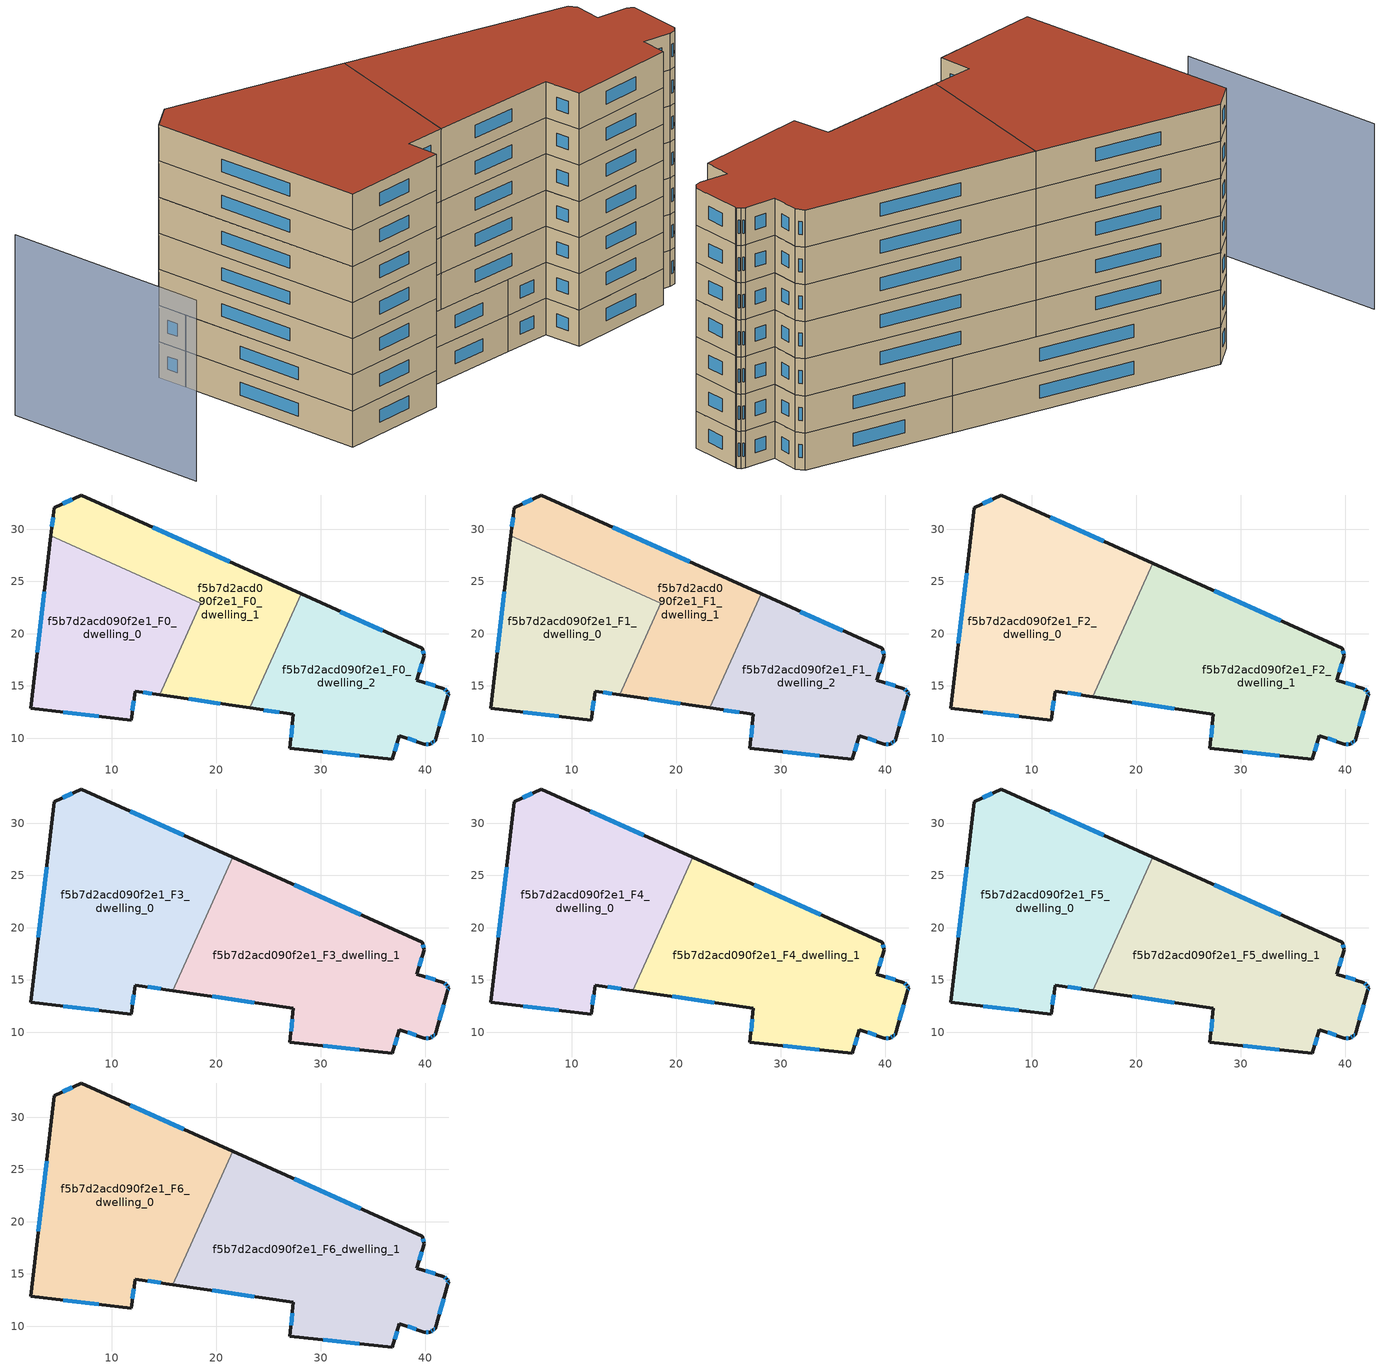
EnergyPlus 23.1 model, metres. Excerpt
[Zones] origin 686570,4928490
f5b7d2acd090f2e1_F0_dwelling_0
 floor ground (EU_floor_Construction): 18.52,22.91 14.58,14.17 12.26,14.51 11.85,11.74 2.26,12.85 4.17,29.37 z0
 wall outside (EU_wall_Construction): 4.17,29.37 2.26,12.85 11.85,11.74 12.26,14.51 14.58,14.17 z0:3
 wall to f5b7d2acd090f2e1_F0_dwelling_1 (EU_wall_Construction): 14.58,14.17 18.52,22.91 4.17,29.37 z0:3
 window (EU_Window_Construction): 5.38,12.49 8.73,12.1 / 3.55,24 2.88,18.22 / 13.02,14.4 13.83,14.28 / 11.98,12.64 12.13,13.61 z0.98:2.02
f5b7d2acd090f2e1_F0_dwelling_1
 floor ground (EU_floor_Construction): 28.12,23.81 23.21,12.9 14.58,14.17 18.52,22.91 4.17,29.37 4.48,32.04 7.06,33.28 z0
 wall outside (EU_wall_Construction): 28.12,23.81 7.06,33.28 4.48,32.04 4.17,29.37 / 14.58,14.17 23.21,12.9 z0:3
 wall to f5b7d2acd090f2e1_F0_dwelling_2 (EU_wall_Construction): 23.21,12.9 28.12,23.81 z0:3
 window (EU_Window_Construction): 4.38,31.17 4.27,30.24 / 6.22,32.88 5.32,32.44 / 21.27,26.89 13.91,30.2 / 17.39,13.75 20.4,13.31 z0.98:2.02
f5b7d2acd090f2e1_F0_dwelling_2
 floor ground (EU_floor_Construction): 39.7,18.6 39.91,17.87 39.19,15.56 41.79,14.75 42.06,14.53 42.24,14.24 42.15,14.03 40.97,9.76 40.77,9.65 40.48,9.43 39.91,9.43 37.54,10.24 36.85,8.01 27.06,9.03 27.39,12.28 23.21,12.9 28.12,23.81 z0
 wall outside (EU_wall_Construction): 23.21,12.9 27.39,12.28 27.06,9.03 36.85,8.01 37.54,10.24 39.91,9.43 40.48,9.43 40.77,9.65 40.97,9.76 42.15,14.03 42.24,14.24 42.06,14.53 41.79,14.75 39.19,15.56 39.91,17.87 39.7,18.6 28.12,23.81 z0:3
 window (EU_Window_Construction): 37.07,8.73 37.32,9.51 / 30.24,8.7 33.67,8.34 / 27.28,11.22 27.17,10.09 / 24.57,12.7 26.03,12.48 / 35.94,20.29 31.89,22.11 / 39.84,18.11 39.77,18.36 / 39.42,16.31 39.68,17.12 / 40.94,15.01 40.04,15.3 / 41.97,14.6 41.88,14.68 / 42.18,14.33 42.12,14.43 / 42.18,14.1 42.21,14.17 / 41.35,11.15 41.77,12.64 / 40.84,9.68 40.9,9.72 / 40.57,9.5 40.68,9.58 / 40.1,9.43 40.29,9.43 / 38.31,9.98 39.14,9.69 z0.98:2.02
f5b7d2acd090f2e1_F1_dwelling_0
 floor to f5b7d2acd090f2e1_F0_dwelling_0 (EU_floor_Construction): 18.52,22.91 14.58,14.17 12.26,14.51 11.85,11.74 2.26,12.85 4.17,29.37 z3
 wall outside (EU_wall_Construction): 4.17,29.37 2.26,12.85 11.85,11.74 12.26,14.51 14.58,14.17 z3:6
 wall to f5b7d2acd090f2e1_F1_dwelling_1 (EU_wall_Construction): 14.58,14.17 18.52,22.91 4.17,29.37 z3:6
 window (EU_Window_Construction): 5.38,12.49 8.73,12.1 / 3.55,24 2.88,18.22 / 13.02,14.4 13.83,14.28 / 11.98,12.64 12.13,13.61 z3.98:5.02
f5b7d2acd090f2e1_F1_dwelling_1
 floor to f5b7d2acd090f2e1_F0_dwelling_1 (EU_floor_Construction): 28.12,23.81 23.21,12.9 14.58,14.17 18.52,22.91 4.17,29.37 4.48,32.04 7.06,33.28 z3
 wall outside (EU_wall_Construction): 28.12,23.81 7.06,33.28 4.48,32.04 4.17,29.37 / 14.58,14.17 23.21,12.9 z3:6
 wall to f5b7d2acd090f2e1_F1_dwelling_2 (EU_wall_Construction): 23.21,12.9 28.12,23.81 z3:6
 window (EU_Window_Construction): 4.38,31.17 4.27,30.24 / 6.22,32.88 5.32,32.44 / 21.27,26.89 13.91,30.2 / 17.39,13.75 20.4,13.31 z3.98:5.02
f5b7d2acd090f2e1_F1_dwelling_2
 floor to f5b7d2acd090f2e1_F0_dwelling_2 (EU_floor_Construction): 39.7,18.6 39.91,17.87 39.19,15.56 41.79,14.75 42.06,14.53 42.24,14.24 42.15,14.03 40.97,9.76 40.77,9.65 40.48,9.43 39.91,9.43 37.54,10.24 36.85,8.01 27.06,9.03 27.39,12.28 23.21,12.9 28.12,23.81 z3
 wall outside (EU_wall_Construction): 23.21,12.9 27.39,12.28 27.06,9.03 36.85,8.01 37.54,10.24 39.91,9.43 40.48,9.43 40.77,9.65 40.97,9.76 42.15,14.03 42.24,14.24 42.06,14.53 41.79,14.75 39.19,15.56 39.91,17.87 39.7,18.6 28.12,23.81 z3:6
 window (EU_Window_Construction): 37.07,8.73 37.32,9.51 / 30.24,8.7 33.67,8.34 / 27.28,11.22 27.17,10.09 / 24.57,12.7 26.03,12.48 / 35.94,20.29 31.89,22.11 / 39.84,18.11 39.77,18.36 / 39.42,16.31 39.68,17.12 / 40.94,15.01 40.04,15.3 / 41.97,14.6 41.88,14.68 / 42.18,14.33 42.12,14.43 / 42.18,14.1 42.21,14.17 / 41.35,11.15 41.77,12.64 / 40.84,9.68 40.9,9.72 / 40.57,9.5 40.68,9.58 / 40.1,9.43 40.29,9.43 / 38.31,9.98 39.14,9.69 z3.98:5.02
f5b7d2acd090f2e1_F2_dwelling_0
 floor to f5b7d2acd090f2e1_F1_dwelling_0 (EU_floor_Construction): 18.52,22.91 14.59,14.17 12.26,14.51 11.85,11.74 2.26,12.85 4.17,29.37 z6
 floor to f5b7d2acd090f2e1_F1_dwelling_1 (EU_floor_Construction): 21.59,26.74 15.84,13.98 14.59,14.17 18.52,22.91 4.17,29.37 4.48,32.04 7.06,33.28 z6
 wall outside (EU_wall_Construction): 21.59,26.74 7.06,33.28 4.48,32.04 2.26,12.85 11.85,11.74 12.26,14.51 15.84,13.98 z6:9
 wall to f5b7d2acd090f2e1_F2_dwelling_1 (EU_wall_Construction): 15.84,13.98 21.59,26.74 z6:9
 window (EU_Window_Construction): 5.38,12.49 8.73,12.1 / 3.76,25.8 2.98,19.09 / 6.22,32.88 5.32,32.44 / 16.87,28.87 11.79,31.15 / 13.43,14.34 14.68,14.15 / 11.98,12.64 12.13,13.61 z6.98:8.02
f5b7d2acd090f2e1_F2_dwelling_1
 floor to f5b7d2acd090f2e1_F1_dwelling_1 (EU_floor_Construction): 28.12,23.81 23.21,12.9 15.84,13.98 21.59,26.74 z6
 floor to f5b7d2acd090f2e1_F1_dwelling_2 (EU_floor_Construction): 39.7,18.6 39.91,17.87 39.19,15.56 41.79,14.75 42.06,14.53 42.24,14.24 42.15,14.03 40.97,9.76 40.77,9.65 40.48,9.43 39.91,9.43 37.54,10.24 36.85,8.01 27.06,9.03 27.39,12.28 23.21,12.9 28.12,23.81 z6
 wall outside (EU_wall_Construction): 15.84,13.98 27.39,12.28 27.06,9.03 36.85,8.01 37.54,10.24 39.91,9.43 40.48,9.43 40.77,9.65 40.97,9.76 42.15,14.03 42.24,14.24 42.06,14.53 41.79,14.75 39.19,15.56 39.91,17.87 39.7,18.6 21.59,26.74 z6:9
 window (EU_Window_Construction): 38.31,9.98 39.14,9.69 / 37.07,8.73 37.32,9.51 / 30.24,8.7 33.67,8.34 / 27.28,11.22 27.17,10.09 / 19.6,13.43 23.63,12.83 / 33.81,21.25 27.48,24.09 / 39.84,18.11 39.77,18.36 / 39.42,16.31 39.68,17.12 / 40.94,15.01 40.04,15.3 / 41.97,14.6 41.88,14.68 / 42.18,14.33 42.12,14.43 / 42.18,14.1 42.21,14.17 / 41.35,11.15 41.77,12.64 / 40.84,9.68 40.9,9.72 / 40.57,9.5 40.68,9.58 / 40.1,9.43 40.29,9.43 z6.98:8.02
f5b7d2acd090f2e1_F3_dwelling_0
 floor to f5b7d2acd090f2e1_F2_dwelling_0 (EU_floor_Construction): 21.59,26.74 15.84,13.98 12.26,14.51 11.85,11.74 2.26,12.85 4.48,32.04 7.06,33.28 z9
 wall outside (EU_wall_Construction): 21.59,26.74 7.06,33.28 4.48,32.04 2.26,12.85 11.85,11.74 12.26,14.51 15.84,13.98 z9:12
 wall to f5b7d2acd090f2e1_F3_dwelling_1 (EU_wall_Construction): 15.84,13.98 21.59,26.74 z9:12
 window (EU_Window_Construction): 5.38,12.49 8.73,12.1 / 3.76,25.8 2.98,19.09 / 6.22,32.88 5.32,32.44 / 16.87,28.87 11.79,31.15 / 13.43,14.34 14.68,14.15 / 11.98,12.64 12.13,13.61 z9.98:11.02
f5b7d2acd090f2e1_F3_dwelling_1
 floor to f5b7d2acd090f2e1_F2_dwelling_1 (EU_floor_Construction): 39.7,18.6 39.91,17.87 39.19,15.56 41.79,14.75 42.06,14.53 42.24,14.24 42.15,14.03 40.97,9.76 40.77,9.65 40.48,9.43 39.91,9.43 37.54,10.24 36.85,8.01 27.06,9.03 27.39,12.28 15.84,13.98 21.59,26.74 z9
 wall outside (EU_wall_Construction): 15.84,13.98 27.39,12.28 27.06,9.03 36.85,8.01 37.54,10.24 39.91,9.43 40.48,9.43 40.77,9.65 40.97,9.76 42.15,14.03 42.24,14.24 42.06,14.53 41.79,14.75 39.19,15.56 39.91,17.87 39.7,18.6 21.59,26.74 z9:12
 window (EU_Window_Construction): 38.31,9.98 39.14,9.69 / 37.07,8.73 37.32,9.51 / 30.24,8.7 33.67,8.34 / 27.28,11.22 27.17,10.09 / 19.6,13.43 23.63,12.83 / 33.81,21.25 27.48,24.09 / 39.84,18.11 39.77,18.36 / 39.42,16.31 39.68,17.12 / 40.94,15.01 40.04,15.3 / 41.97,14.6 41.88,14.68 / 42.18,14.33 42.12,14.43 / 42.18,14.1 42.21,14.17 / 41.35,11.15 41.77,12.64 / 40.84,9.68 40.9,9.72 / 40.57,9.5 40.68,9.58 / 40.1,9.43 40.29,9.43 z9.98:11.02
f5b7d2acd090f2e1_F4_dwelling_0
 floor to f5b7d2acd090f2e1_F3_dwelling_0 (EU_floor_Construction): 21.59,26.74 15.84,13.98 12.26,14.51 11.85,11.74 2.26,12.85 4.48,32.04 7.06,33.28 z12
 wall outside (EU_wall_Construction): 21.59,26.74 7.06,33.28 4.48,32.04 2.26,12.85 11.85,11.74 12.26,14.51 15.84,13.98 z12:15
 wall to f5b7d2acd090f2e1_F4_dwelling_1 (EU_wall_Construction): 15.84,13.98 21.59,26.74 z12:15
 window (EU_Window_Construction): 5.38,12.49 8.73,12.1 / 3.76,25.8 2.98,19.09 / 6.22,32.88 5.32,32.44 / 16.87,28.87 11.79,31.15 / 13.43,14.34 14.68,14.15 / 11.98,12.64 12.13,13.61 z12.98:14.02
f5b7d2acd090f2e1_F4_dwelling_1
 floor to f5b7d2acd090f2e1_F3_dwelling_1 (EU_floor_Construction): 39.7,18.6 39.91,17.87 39.19,15.56 41.79,14.75 42.06,14.53 42.24,14.24 42.15,14.03 40.97,9.76 40.77,9.65 40.48,9.43 39.91,9.43 37.54,10.24 36.85,8.01 27.06,9.03 27.39,12.28 15.84,13.98 21.59,26.74 z12
 wall outside (EU_wall_Construction): 15.84,13.98 27.39,12.28 27.06,9.03 36.85,8.01 37.54,10.24 39.91,9.43 40.48,9.43 40.77,9.65 40.97,9.76 42.15,14.03 42.24,14.24 42.06,14.53 41.79,14.75 39.19,15.56 39.91,17.87 39.7,18.6 21.59,26.74 z12:15
 window (EU_Window_Construction): 38.31,9.98 39.14,9.69 / 37.07,8.73 37.32,9.51 / 30.24,8.7 33.67,8.34 / 27.28,11.22 27.17,10.09 / 19.6,13.43 23.63,12.83 / 33.81,21.25 27.48,24.09 / 39.84,18.11 39.77,18.36 / 39.42,16.31 39.68,17.12 / 40.94,15.01 40.04,15.3 / 41.97,14.6 41.88,14.68 / 42.18,14.33 42.12,14.43 / 42.18,14.1 42.21,14.17 / 41.35,11.15 41.77,12.64 / 40.84,9.68 40.9,9.72 / 40.57,9.5 40.68,9.58 / 40.1,9.43 40.29,9.43 z12.98:14.02
f5b7d2acd090f2e1_F5_dwelling_0
 floor to f5b7d2acd090f2e1_F4_dwelling_0 (EU_floor_Construction): 21.59,26.74 15.84,13.98 12.26,14.51 11.85,11.74 2.26,12.85 4.48,32.04 7.06,33.28 z15
 wall outside (EU_wall_Construction): 21.59,26.74 7.06,33.28 4.48,32.04 2.26,12.85 11.85,11.74 12.26,14.51 15.84,13.98 z15:18
 wall to f5b7d2acd090f2e1_F5_dwelling_1 (EU_wall_Construction): 15.84,13.98 21.59,26.74 z15:18
 window (EU_Window_Construction): 5.38,12.49 8.73,12.1 / 3.76,25.8 2.98,19.09 / 6.22,32.88 5.32,32.44 / 16.87,28.87 11.79,31.15 / 13.43,14.34 14.68,14.15 / 11.98,12.64 12.13,13.61 z15.98:17.02
f5b7d2acd090f2e1_F5_dwelling_1
 floor to f5b7d2acd090f2e1_F4_dwelling_1 (EU_floor_Construction): 39.7,18.6 39.91,17.87 39.19,15.56 41.79,14.75 42.06,14.53 42.24,14.24 42.15,14.03 40.97,9.76 40.77,9.65 40.48,9.43 39.91,9.43 37.54,10.24 36.85,8.01 27.06,9.03 27.39,12.28 15.84,13.98 21.59,26.74 z15
 wall outside (EU_wall_Construction): 15.84,13.98 27.39,12.28 27.06,9.03 36.85,8.01 37.54,10.24 39.91,9.43 40.48,9.43 40.77,9.65 40.97,9.76 42.15,14.03 42.24,14.24 42.06,14.53 41.79,14.75 39.19,15.56 39.91,17.87 39.7,18.6 21.59,26.74 z15:18
 window (EU_Window_Construction): 38.31,9.98 39.14,9.69 / 37.07,8.73 37.32,9.51 / 30.24,8.7 33.67,8.34 / 27.28,11.22 27.17,10.09 / 19.6,13.43 23.63,12.83 / 33.81,21.25 27.48,24.09 / 39.84,18.11 39.77,18.36 / 39.42,16.31 39.68,17.12 / 40.94,15.01 40.04,15.3 / 41.97,14.6 41.88,14.68 / 42.18,14.33 42.12,14.43 / 42.18,14.1 42.21,14.17 / 41.35,11.15 41.77,12.64 / 40.84,9.68 40.9,9.72 / 40.57,9.5 40.68,9.58 / 40.1,9.43 40.29,9.43 z15.98:17.02
f5b7d2acd090f2e1_F6_dwelling_0
 floor to f5b7d2acd090f2e1_F5_dwelling_0 (EU_floor_Construction): 21.59,26.74 15.84,13.98 12.26,14.51 11.85,11.74 2.26,12.85 4.48,32.04 7.06,33.28 z18
 wall outside (EU_wall_Construction): 21.59,26.74 7.06,33.28 4.48,32.04 2.26,12.85 11.85,11.74 12.26,14.51 15.84,13.98 z18:21
 wall to f5b7d2acd090f2e1_F6_dwelling_1 (EU_wall_Construction): 15.84,13.98 21.59,26.74 z18:21
 window (EU_Window_Construction): 5.38,12.49 8.73,12.1 / 3.76,25.8 2.98,19.09 / 6.22,32.88 5.32,32.44 / 16.87,28.87 11.79,31.15 / 13.43,14.34 14.68,14.15 / 11.98,12.64 12.13,13.61 z18.98:20.02
 roof outside (EU_roof_Construction): 15.84,13.98 21.59,26.74 7.06,33.28 4.48,32.04 2.26,12.85 11.85,11.74 12.26,14.51 z21
f5b7d2acd090f2e1_F6_dwelling_1
 floor to f5b7d2acd090f2e1_F5_dwelling_1 (EU_floor_Construction): 39.7,18.6 39.91,17.87 39.19,15.56 41.79,14.75 42.06,14.53 42.24,14.24 42.15,14.03 40.97,9.76 40.77,9.65 40.48,9.43 39.91,9.43 37.54,10.24 36.85,8.01 27.06,9.03 27.39,12.28 15.84,13.98 21.59,26.74 z18
 wall outside (EU_wall_Construction): 15.84,13.98 27.39,12.28 27.06,9.03 36.85,8.01 37.54,10.24 39.91,9.43 40.48,9.43 40.77,9.65 40.97,9.76 42.15,14.03 42.24,14.24 42.06,14.53 41.79,14.75 39.19,15.56 39.91,17.87 39.7,18.6 21.59,26.74 z18:21
 window (EU_Window_Construction): 38.31,9.98 39.14,9.69 / 37.07,8.73 37.32,9.51 / 30.24,8.7 33.67,8.34 / 27.28,11.22 27.17,10.09 / 19.6,13.43 23.63,12.83 / 33.81,21.25 27.48,24.09 / 39.84,18.11 39.77,18.36 / 39.42,16.31 39.68,17.12 / 40.94,15.01 40.04,15.3 / 41.97,14.6 41.88,14.68 / 42.18,14.33 42.12,14.43 / 42.18,14.1 42.21,14.17 / 41.35,11.15 41.77,12.64 / 40.84,9.68 40.9,9.72 / 40.57,9.5 40.68,9.58 / 40.1,9.43 40.29,9.43 z18.98:20.02
 roof outside (EU_roof_Construction): 40.97,9.76 42.15,14.03 42.24,14.24 42.06,14.53 41.79,14.75 39.19,15.56 39.91,17.87 39.7,18.6 21.59,26.74 15.84,13.98 27.39,12.28 27.06,9.03 36.85,8.01 37.54,10.24 39.91,9.43 40.48,9.43 40.77,9.65 z21
shading: -7.27,37.15 -9.44,19.18 z0:15
[Building]
EU S2 Campaign: North Axis=0; Terrain=City; Solar Distribution=FullExterior
[Site:Location]
Bologna: Latitude=44.5; Longitude=11.25; Time Zone=1; Elevation=37
[SizingPeriod:WeatherFileDays]
AnnualSizingPeriod: Begin Month=1; Begin Day of Month=1; End Month=12; End Day of Month=31; Day of Week for Start Day=Monday; Use Weather File Daylight Saving Period=No; Use Weather File Rain and Snow Indicators=No
[MATERIAL]
EU_InternalMass_Material: Roughness=MediumRough; Thickness=0.1; Conductivity=1; Density=1800; Specific Heat=900; Thermal Absorptance=0.9; Solar Absorptance=0.7; Visible Absorptance=0.7
[MATERIAL:NOMASS] Roughness=MediumRough; Thermal Absorptance=0.9; Solar Absorptance=0.7; Visible Absorptance=0.7
Name | Thermal Resistance
EU_wall_NoMass | 0.905828
EU_roof_NoMass | 0.37593
EU_floor_NoMass | 0.67114
[WINDOWMATERIAL:SIMPLEGLAZINGSYSTEM]
EU_Window_SimpleGlazing: UFactor=4.52486; Solar Heat Gain Coefficient=0.85; Visible Transmittance=0.85
[CONSTRUCTION]
EU_wall_Construction: EU_wall_NoMass
EU_roof_Construction: EU_roof_NoMass
EU_floor_Construction: EU_floor_NoMass
EU_InternalMass_Construction: EU_InternalMass_Material
EU_Window_Construction: EU_Window_SimpleGlazing
[ZONE] Type=1; Multiplier=1; Ceiling Height=autocalculate; Floor Area=autocalculate; Part of Total Floor Area=Yes
Name | Volume
f5b7d2acd090f2e1_F0_dwelling_0; f5b7d2acd090f2e1_F1_dwelling_0 | 557.632
f5b7d2acd090f2e1_F2_dwelling_0 | 836.436
f5b7d2acd090f2e1_F3_dwelling_0; f5b7d2acd090f2e1_F4_dwelling_0; f5b7d2acd090f2e1_F5_dwelling_0; f5b7d2acd090f2e1_F6_dwelling_0 | 836.445
f5b7d2acd090f2e1_F0_dwelling_1 | 557.627
f5b7d2acd090f2e1_F1_dwelling_1 | 557.626
f5b7d2acd090f2e1_F2_dwelling_1 | 836.455
f5b7d2acd090f2e1_F3_dwelling_1; f5b7d2acd090f2e1_F4_dwelling_1; f5b7d2acd090f2e1_F5_dwelling_1; f5b7d2acd090f2e1_F6_dwelling_1 | 836.46
f5b7d2acd090f2e1_F0_dwelling_2 | 557.666
f5b7d2acd090f2e1_F1_dwelling_2 | 557.665
[INTERNALMASS] Construction=EU_InternalMass_Construction
Name | Zone or ZoneList | Surface Area
f5b7d2acd090f2e1_F0_dwelling_0_EU_InternalMass | f5b7d2acd090f2e1_F0_dwelling_0 | 185.882
f5b7d2acd090f2e1_F0_dwelling_1_EU_InternalMass | f5b7d2acd090f2e1_F0_dwelling_1 | 185.876
f5b7d2acd090f2e1_F0_dwelling_2_EU_InternalMass | f5b7d2acd090f2e1_F0_dwelling_2 | 185.889
f5b7d2acd090f2e1_F1_dwelling_0_EU_InternalMass | f5b7d2acd090f2e1_F1_dwelling_0 | 185.882
f5b7d2acd090f2e1_F1_dwelling_1_EU_InternalMass | f5b7d2acd090f2e1_F1_dwelling_1 | 185.876
f5b7d2acd090f2e1_F1_dwelling_2_EU_InternalMass | f5b7d2acd090f2e1_F1_dwelling_2 | 185.889
f5b7d2acd090f2e1_F2_dwelling_0_EU_InternalMass | f5b7d2acd090f2e1_F2_dwelling_0 | 278.817
f5b7d2acd090f2e1_F2_dwelling_1_EU_InternalMass | f5b7d2acd090f2e1_F2_dwelling_1 | 278.82
f5b7d2acd090f2e1_F3_dwelling_0_EU_InternalMass | f5b7d2acd090f2e1_F3_dwelling_0 | 278.817
f5b7d2acd090f2e1_F3_dwelling_1_EU_InternalMass | f5b7d2acd090f2e1_F3_dwelling_1 | 278.82
f5b7d2acd090f2e1_F4_dwelling_0_EU_InternalMass | f5b7d2acd090f2e1_F4_dwelling_0 | 278.817
f5b7d2acd090f2e1_F4_dwelling_1_EU_InternalMass | f5b7d2acd090f2e1_F4_dwelling_1 | 278.82
f5b7d2acd090f2e1_F5_dwelling_0_EU_InternalMass | f5b7d2acd090f2e1_F5_dwelling_0 | 278.817
f5b7d2acd090f2e1_F5_dwelling_1_EU_InternalMass | f5b7d2acd090f2e1_F5_dwelling_1 | 278.82
f5b7d2acd090f2e1_F6_dwelling_0_EU_InternalMass | f5b7d2acd090f2e1_F6_dwelling_0 | 278.817
f5b7d2acd090f2e1_F6_dwelling_1_EU_InternalMass | f5b7d2acd090f2e1_F6_dwelling_1 | 278.82
[OTHEREQUIPMENT] Fuel Type=Electricity; Design Level Calculation Method=Watts/Area; Power per Zone Floor Area=1; Fraction Latent=0; Fraction Radiant=0; Fraction Lost=0; Carbon Dioxide Generation Rate=0; EndUse Subcategory=EU_Step8_InternalGains
Name | Zone or ZoneList or Space or SpaceList | Schedule
EU_Step8_InternalGain_f5b7d2acd090f2e1_F0_dwelling_0_f000 | f5b7d2acd090f2e1_F0_dwelling_0 | EU_Step8_GainSchedule_f5b7d2acd090f2e1_F0_dwelling_0_f000
EU_Step8_InternalGain_f5b7d2acd090f2e1_F0_dwelling_1_f000 | f5b7d2acd090f2e1_F0_dwelling_1 | EU_Step8_GainSchedule_f5b7d2acd090f2e1_F0_dwelling_1_f000
EU_Step8_InternalGain_f5b7d2acd090f2e1_F0_dwelling_2_f000 | f5b7d2acd090f2e1_F0_dwelling_2 | EU_Step8_GainSchedule_f5b7d2acd090f2e1_F0_dwelling_2_f000
EU_Step8_InternalGain_f5b7d2acd090f2e1_F1_dwelling_0_f000 | f5b7d2acd090f2e1_F1_dwelling_0 | EU_Step8_GainSchedule_f5b7d2acd090f2e1_F1_dwelling_0_f000
EU_Step8_InternalGain_f5b7d2acd090f2e1_F1_dwelling_1_f000 | f5b7d2acd090f2e1_F1_dwelling_1 | EU_Step8_GainSchedule_f5b7d2acd090f2e1_F1_dwelling_1_f000
EU_Step8_InternalGain_f5b7d2acd090f2e1_F1_dwelling_2_f000 | f5b7d2acd090f2e1_F1_dwelling_2 | EU_Step8_GainSchedule_f5b7d2acd090f2e1_F1_dwelling_2_f000
EU_Step8_InternalGain_f5b7d2acd090f2e1_F2_dwelling_0_f000 | f5b7d2acd090f2e1_F2_dwelling_0 | EU_Step8_GainSchedule_f5b7d2acd090f2e1_F2_dwelling_0_f000
EU_Step8_InternalGain_f5b7d2acd090f2e1_F2_dwelling_1_f000 | f5b7d2acd090f2e1_F2_dwelling_1 | EU_Step8_GainSchedule_f5b7d2acd090f2e1_F2_dwelling_1_f000
EU_Step8_InternalGain_f5b7d2acd090f2e1_F3_dwelling_0_f000 | f5b7d2acd090f2e1_F3_dwelling_0 | EU_Step8_GainSchedule_f5b7d2acd090f2e1_F3_dwelling_0_f000
EU_Step8_InternalGain_f5b7d2acd090f2e1_F3_dwelling_1_f000 | f5b7d2acd090f2e1_F3_dwelling_1 | EU_Step8_GainSchedule_f5b7d2acd090f2e1_F3_dwelling_1_f000
EU_Step8_InternalGain_f5b7d2acd090f2e1_F4_dwelling_0_f000 | f5b7d2acd090f2e1_F4_dwelling_0 | EU_Step8_GainSchedule_f5b7d2acd090f2e1_F4_dwelling_0_f000
EU_Step8_InternalGain_f5b7d2acd090f2e1_F4_dwelling_1_f000 | f5b7d2acd090f2e1_F4_dwelling_1 | EU_Step8_GainSchedule_f5b7d2acd090f2e1_F4_dwelling_1_f000
EU_Step8_InternalGain_f5b7d2acd090f2e1_F5_dwelling_0_f000 | f5b7d2acd090f2e1_F5_dwelling_0 | EU_Step8_GainSchedule_f5b7d2acd090f2e1_F5_dwelling_0_f000
EU_Step8_InternalGain_f5b7d2acd090f2e1_F5_dwelling_1_f000 | f5b7d2acd090f2e1_F5_dwelling_1 | EU_Step8_GainSchedule_f5b7d2acd090f2e1_F5_dwelling_1_f000
EU_Step8_InternalGain_f5b7d2acd090f2e1_F6_dwelling_0_f000 | f5b7d2acd090f2e1_F6_dwelling_0 | EU_Step8_GainSchedule_f5b7d2acd090f2e1_F6_dwelling_0_f000
EU_Step8_InternalGain_f5b7d2acd090f2e1_F6_dwelling_1_f000 | f5b7d2acd090f2e1_F6_dwelling_1 | EU_Step8_GainSchedule_f5b7d2acd090f2e1_F6_dwelling_1_f000
[ZONEVENTILATION:DESIGNFLOWRATE] Schedule=EU_AlwaysOn; Design Flow Rate Calculation Method=AirChanges/Hour; Air Changes per Hour=0.73129; Ventilation Type=Natural; Fan Pressure Rise=0; Fan Total Efficiency=1; Constant Term Coefficient=1; Temperature Term Coefficient=0; Velocity Term Coefficient=0; Velocity Squared Term Coefficient=0; Minimum Indoor Temperature=-100; Maximum Indoor Temperature=100; Delta Temperature=-100; Minimum Outdoor Temperature=-100; Maximum Outdoor Temperature=100; Maximum Wind Speed=40
Name | Zone or ZoneList or Space or SpaceList
EU_ConstantAir_f5b7d2acd090f2e1_F0_dwelling_0 | f5b7d2acd090f2e1_F0_dwelling_0
EU_ConstantAir_f5b7d2acd090f2e1_F0_dwelling_1 | f5b7d2acd090f2e1_F0_dwelling_1
EU_ConstantAir_f5b7d2acd090f2e1_F0_dwelling_2 | f5b7d2acd090f2e1_F0_dwelling_2
EU_ConstantAir_f5b7d2acd090f2e1_F1_dwelling_0 | f5b7d2acd090f2e1_F1_dwelling_0
EU_ConstantAir_f5b7d2acd090f2e1_F1_dwelling_1 | f5b7d2acd090f2e1_F1_dwelling_1
EU_ConstantAir_f5b7d2acd090f2e1_F1_dwelling_2 | f5b7d2acd090f2e1_F1_dwelling_2
EU_ConstantAir_f5b7d2acd090f2e1_F2_dwelling_0 | f5b7d2acd090f2e1_F2_dwelling_0
EU_ConstantAir_f5b7d2acd090f2e1_F2_dwelling_1 | f5b7d2acd090f2e1_F2_dwelling_1
EU_ConstantAir_f5b7d2acd090f2e1_F3_dwelling_0 | f5b7d2acd090f2e1_F3_dwelling_0
EU_ConstantAir_f5b7d2acd090f2e1_F3_dwelling_1 | f5b7d2acd090f2e1_F3_dwelling_1
EU_ConstantAir_f5b7d2acd090f2e1_F4_dwelling_0 | f5b7d2acd090f2e1_F4_dwelling_0
EU_ConstantAir_f5b7d2acd090f2e1_F4_dwelling_1 | f5b7d2acd090f2e1_F4_dwelling_1
EU_ConstantAir_f5b7d2acd090f2e1_F5_dwelling_0 | f5b7d2acd090f2e1_F5_dwelling_0
EU_ConstantAir_f5b7d2acd090f2e1_F5_dwelling_1 | f5b7d2acd090f2e1_F5_dwelling_1
EU_ConstantAir_f5b7d2acd090f2e1_F6_dwelling_0 | f5b7d2acd090f2e1_F6_dwelling_0
EU_ConstantAir_f5b7d2acd090f2e1_F6_dwelling_1 | f5b7d2acd090f2e1_F6_dwelling_1
[HVACTEMPLATE:THERMOSTAT] Constant Heating Setpoint=20; Constant Cooling Setpoint=50
EU_HeatOnly_f5b7d2acd090f2e1_F0_dwelling_0; EU_HeatOnly_f5b7d2acd090f2e1_F0_dwelling_1; EU_HeatOnly_f5b7d2acd090f2e1_F0_dwelling_2; EU_HeatOnly_f5b7d2acd090f2e1_F1_dwelling_0; EU_HeatOnly_f5b7d2acd090f2e1_F1_dwelling_1; EU_HeatOnly_f5b7d2acd090f2e1_F1_dwelling_2; EU_HeatOnly_f5b7d2acd090f2e1_F2_dwelling_0; EU_HeatOnly_f5b7d2acd090f2e1_F2_dwelling_1; EU_HeatOnly_f5b7d2acd090f2e1_F3_dwelling_0; EU_HeatOnly_f5b7d2acd090f2e1_F3_dwelling_1; EU_HeatOnly_f5b7d2acd090f2e1_F4_dwelling_0; EU_HeatOnly_f5b7d2acd090f2e1_F4_dwelling_1; EU_HeatOnly_f5b7d2acd090f2e1_F5_dwelling_0; EU_HeatOnly_f5b7d2acd090f2e1_F5_dwelling_1; EU_HeatOnly_f5b7d2acd090f2e1_F6_dwelling_0; EU_HeatOnly_f5b7d2acd090f2e1_F6_dwelling_1
[HVACTEMPLATE:ZONE:IDEALLOADSAIRSYSTEM] System Availability Schedule=EU_AlwaysOn; Maximum Heating Supply Air Temperature=50; Minimum Cooling Supply Air Temperature=13; Maximum Heating Supply Air Humidity Ratio=0.0156; Minimum Cooling Supply Air Humidity Ratio=0.0077; Heating Limit=NoLimit; Cooling Limit=NoLimit; Heating Availability Schedule=EU_AlwaysOn; Cooling Availability Schedule=EU_CoolingOff; Dehumidification Control Type=ConstantSensibleHeatRatio; Cooling Sensible Heat Ratio=0.7; Dehumidification Setpoint=60; Humidification Control Type=None; Humidification Setpoint=30; Outdoor Air Method=None; Outdoor Air Flow Rate per Person=0.00944; Outdoor Air Flow Rate per Zone Floor Area=0; Outdoor Air Flow Rate per Zone=0; Demand Controlled Ventilation Type=None; Outdoor Air Economizer Type=NoEconomizer; Heat Recovery Type=None; Sensible Heat Recovery Effectiveness=0.7; Latent Heat Recovery Effectiveness=0.65
Name | Template Thermostat
f5b7d2acd090f2e1_F0_dwelling_0 | EU_HeatOnly_f5b7d2acd090f2e1_F0_dwelling_0
f5b7d2acd090f2e1_F0_dwelling_1 | EU_HeatOnly_f5b7d2acd090f2e1_F0_dwelling_1
f5b7d2acd090f2e1_F0_dwelling_2 | EU_HeatOnly_f5b7d2acd090f2e1_F0_dwelling_2
f5b7d2acd090f2e1_F1_dwelling_0 | EU_HeatOnly_f5b7d2acd090f2e1_F1_dwelling_0
f5b7d2acd090f2e1_F1_dwelling_1 | EU_HeatOnly_f5b7d2acd090f2e1_F1_dwelling_1
f5b7d2acd090f2e1_F1_dwelling_2 | EU_HeatOnly_f5b7d2acd090f2e1_F1_dwelling_2
f5b7d2acd090f2e1_F2_dwelling_0 | EU_HeatOnly_f5b7d2acd090f2e1_F2_dwelling_0
f5b7d2acd090f2e1_F2_dwelling_1 | EU_HeatOnly_f5b7d2acd090f2e1_F2_dwelling_1
f5b7d2acd090f2e1_F3_dwelling_0 | EU_HeatOnly_f5b7d2acd090f2e1_F3_dwelling_0
f5b7d2acd090f2e1_F3_dwelling_1 | EU_HeatOnly_f5b7d2acd090f2e1_F3_dwelling_1
f5b7d2acd090f2e1_F4_dwelling_0 | EU_HeatOnly_f5b7d2acd090f2e1_F4_dwelling_0
f5b7d2acd090f2e1_F4_dwelling_1 | EU_HeatOnly_f5b7d2acd090f2e1_F4_dwelling_1
f5b7d2acd090f2e1_F5_dwelling_0 | EU_HeatOnly_f5b7d2acd090f2e1_F5_dwelling_0
f5b7d2acd090f2e1_F5_dwelling_1 | EU_HeatOnly_f5b7d2acd090f2e1_F5_dwelling_1
f5b7d2acd090f2e1_F6_dwelling_0 | EU_HeatOnly_f5b7d2acd090f2e1_F6_dwelling_0
f5b7d2acd090f2e1_F6_dwelling_1 | EU_HeatOnly_f5b7d2acd090f2e1_F6_dwelling_1
[SIZING:ZONE] Zone Cooling Design Supply Air Temperature Input Method=SupplyAirTemperature; Zone Cooling Design Supply Air Temperature=13; Zone Heating Design Supply Air Temperature Input Method=SupplyAirTemperature; Zone Heating Design Supply Air Temperature=50; Zone Cooling Design Supply Air Humidity Ratio=0.008; Zone Heating Design Supply Air Humidity Ratio=0.008; Cooling Design Air Flow Method=DesignDay; Cooling Design Air Flow Rate=0; Cooling Minimum Air Flow per Zone Floor Area=0.000762; Cooling Minimum Air Flow=0; Cooling Minimum Air Flow Fraction=0.2; Heating Design Air Flow Method=DesignDay; Heating Design Air Flow Rate=0; Heating Maximum Air Flow per Zone Floor Area=0.002032; Heating Maximum Air Flow=0.141576; Heating Maximum Air Flow Fraction=0.3; Account for Dedicated Outdoor Air System=No; Dedicated Outdoor Air System Control Strategy=NeutralSupplyAir; Dedicated Outdoor Air Low Setpoint Temperature for Design=autosize; Dedicated Outdoor Air High Setpoint Temperature for Design=autosize; Zone Load Sizing Method=Sensible Load Only No Latent Load; Zone Latent Cooling Design Supply Air Humidity Ratio Input Method=HumidityRatioDifference; Zone Cooling Design Supply Air Humidity Ratio Difference=0.005; Zone Latent Heating Design Supply Air Humidity Ratio Input Method=HumidityRatioDifference; Zone Humidification Design Supply Air Humidity Ratio Difference=0.005
f5b7d2acd090f2e1_F0_dwelling_0; f5b7d2acd090f2e1_F0_dwelling_1; f5b7d2acd090f2e1_F0_dwelling_2; f5b7d2acd090f2e1_F1_dwelling_0; f5b7d2acd090f2e1_F1_dwelling_1; f5b7d2acd090f2e1_F1_dwelling_2; f5b7d2acd090f2e1_F2_dwelling_0; f5b7d2acd090f2e1_F2_dwelling_1; f5b7d2acd090f2e1_F3_dwelling_0; f5b7d2acd090f2e1_F3_dwelling_1; f5b7d2acd090f2e1_F4_dwelling_0; f5b7d2acd090f2e1_F4_dwelling_1; f5b7d2acd090f2e1_F5_dwelling_0; f5b7d2acd090f2e1_F5_dwelling_1; f5b7d2acd090f2e1_F6_dwelling_0; f5b7d2acd090f2e1_F6_dwelling_1
[SCHEDULE:CONSTANT]
Name | Hourly Value
EU_AlwaysOn | 1
EU_CoolingOff | 0
[SCHEDULE:FILE] Column Number=1; Rows to Skip at Top=0; Number of Hours of Data=8760; Column Separator=Comma; Interpolate to Timestep=No; Minutes per Item=60; Adjust Schedule for Daylight Savings=Yes
Name | File
EU_Step8_GainSchedule_f5b7d2acd090f2e1_F0_dwelling_0_f000 | ../../schedules/f5b7d2acd090f2e1/f5b7d2acd090f2e1_F0_dwelling_0_f000_gain.csv
EU_Step8_GainSchedule_f5b7d2acd090f2e1_F0_dwelling_1_f000 | ../../schedules/f5b7d2acd090f2e1/f5b7d2acd090f2e1_F0_dwelling_1_f000_gain.csv
EU_Step8_GainSchedule_f5b7d2acd090f2e1_F0_dwelling_2_f000 | ../../schedules/f5b7d2acd090f2e1/f5b7d2acd090f2e1_F0_dwelling_2_f000_gain.csv
EU_Step8_GainSchedule_f5b7d2acd090f2e1_F1_dwelling_0_f000 | ../../schedules/f5b7d2acd090f2e1/f5b7d2acd090f2e1_F1_dwelling_0_f000_gain.csv
EU_Step8_GainSchedule_f5b7d2acd090f2e1_F1_dwelling_1_f000 | ../../schedules/f5b7d2acd090f2e1/f5b7d2acd090f2e1_F1_dwelling_1_f000_gain.csv
EU_Step8_GainSchedule_f5b7d2acd090f2e1_F1_dwelling_2_f000 | ../../schedules/f5b7d2acd090f2e1/f5b7d2acd090f2e1_F1_dwelling_2_f000_gain.csv
EU_Step8_GainSchedule_f5b7d2acd090f2e1_F2_dwelling_0_f000 | ../../schedules/f5b7d2acd090f2e1/f5b7d2acd090f2e1_F2_dwelling_0_f000_gain.csv
EU_Step8_GainSchedule_f5b7d2acd090f2e1_F2_dwelling_1_f000 | ../../schedules/f5b7d2acd090f2e1/f5b7d2acd090f2e1_F2_dwelling_1_f000_gain.csv
EU_Step8_GainSchedule_f5b7d2acd090f2e1_F3_dwelling_0_f000 | ../../schedules/f5b7d2acd090f2e1/f5b7d2acd090f2e1_F3_dwelling_0_f000_gain.csv
EU_Step8_GainSchedule_f5b7d2acd090f2e1_F3_dwelling_1_f000 | ../../schedules/f5b7d2acd090f2e1/f5b7d2acd090f2e1_F3_dwelling_1_f000_gain.csv
EU_Step8_GainSchedule_f5b7d2acd090f2e1_F4_dwelling_0_f000 | ../../schedules/f5b7d2acd090f2e1/f5b7d2acd090f2e1_F4_dwelling_0_f000_gain.csv
EU_Step8_GainSchedule_f5b7d2acd090f2e1_F4_dwelling_1_f000 | ../../schedules/f5b7d2acd090f2e1/f5b7d2acd090f2e1_F4_dwelling_1_f000_gain.csv
EU_Step8_GainSchedule_f5b7d2acd090f2e1_F5_dwelling_0_f000 | ../../schedules/f5b7d2acd090f2e1/f5b7d2acd090f2e1_F5_dwelling_0_f000_gain.csv
EU_Step8_GainSchedule_f5b7d2acd090f2e1_F5_dwelling_1_f000 | ../../schedules/f5b7d2acd090f2e1/f5b7d2acd090f2e1_F5_dwelling_1_f000_gain.csv
EU_Step8_GainSchedule_f5b7d2acd090f2e1_F6_dwelling_0_f000 | ../../schedules/f5b7d2acd090f2e1/f5b7d2acd090f2e1_F6_dwelling_0_f000_gain.csv
EU_Step8_GainSchedule_f5b7d2acd090f2e1_F6_dwelling_1_f000 | ../../schedules/f5b7d2acd090f2e1/f5b7d2acd090f2e1_F6_dwelling_1_f000_gain.csv
